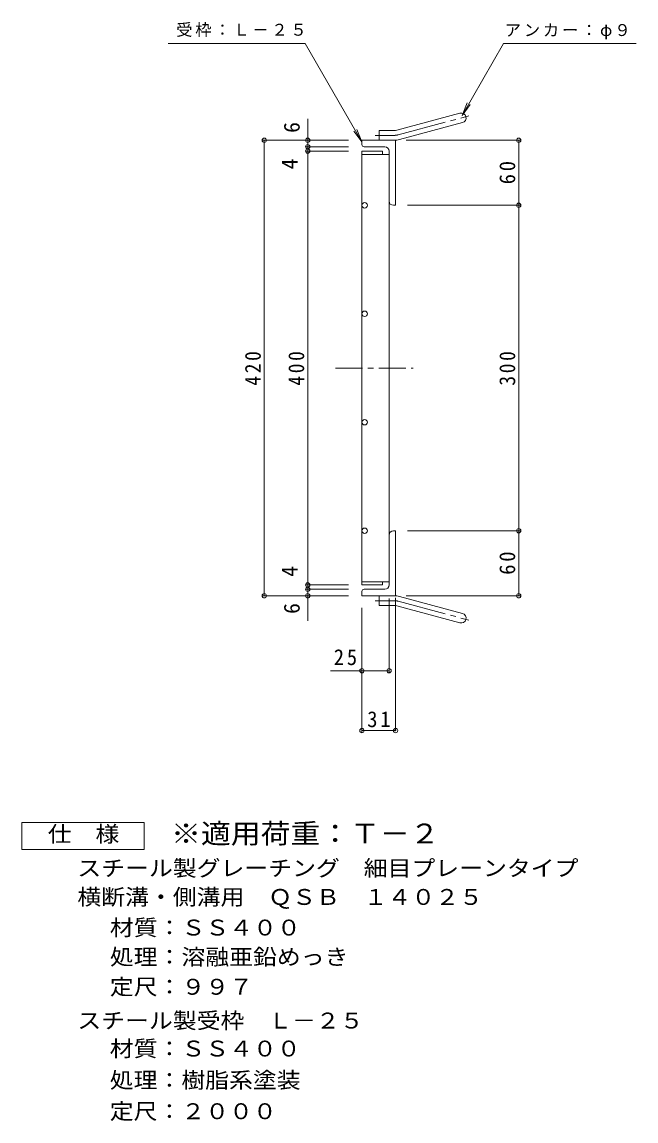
# Model space of a CAD drawing. Units: millimetres, scale not verified. Extents: x -854 to 887, y -687 to 582.
# Drawn here: x 320 to 887, y -539 to 474 of the extents above; entities that cross this region are included whole.
import ezdxf
from ezdxf.enums import TextEntityAlignment as Align

# ---------------------------------------------------------------- set-up
doc = ezdxf.new("R2010")
doc.units = ezdxf.units.MM
doc.header["$LTSCALE"] = 5
doc.header["$PDMODE"] = 32
doc.header["$PDSIZE"] = 4
doc.linetypes.add('CHAIN1', pattern=[8, 5, -1, 1, -1])
doc.linetypes.add('CHAIN2', pattern=[12, 9, -1, 1, -1])
for name, color, linetype, lineweight in [('A-1_ピット', 2, 'Continuous', 9), ('A-2_蓋', 3, 'Continuous', 9), ('A-4_寸法', 7, 'Continuous', 9), ('F-4_F-4ﾚｲﾔ', 2, 'Continuous', 9)]:
    doc.layers.add(name, color=color, linetype=linetype, lineweight=lineweight)
doc.layers.add('F-5_F-5ﾚｲﾔ', color=2, linetype='Continuous')
doc.styles.add('ＭＳ ゴシック', font='')
doc.styles.get('ＭＳ ゴシック').set_extended_font_data('MS Gothic')

msp = doc.modelspace()

# ---------------------------------------------------------------- linework, layer by layer
at = {"layer": 'A-1_ピット'}
for p, q in [((666.023, 374.496), (724.214, 390.088)), ((668.352, 365.802), (726.543, 381.395)), ((664.878, 365.189), (633.878, 365.189)), ((633.878, 361.189), (633.878, 365.189)), ((649.878, 365.189), (649.878, 374.189)), ((663.694, 374.189), (649.878, 374.189)), ((664.878, 365.189), (664.878, 305.189)), ((635.879, 359.189), (654.878, 359.189)), ((658.878, 309.189), (658.878, 355.189)), ((662.878, 305.189), (664.878, 305.189)), ((658.878, 1.189), (658.878, -44.811)), ((662.878, 5.189), (664.878, 5.189)), ((664.878, -54.811), (664.878, 5.189)), ((635.879, -48.811), (654.878, -48.811)), ((633.878, -50.811), (633.878, -54.811)), ((664.878, -54.811), (633.878, -54.811)), ((649.878, -54.811), (649.878, -63.811)), ((668.352, -55.424), (726.543, -71.016)), ((663.694, -63.811), (649.878, -63.811)), ((666.023, -64.117), (724.214, -79.71))]:
    msp.add_line(p, q, dxfattribs=at)
at = {"layer": 'A-1_ピット', "linetype": 'CHAIN2'}
for p, q in [((667.188, 370.149), (732.354, 387.61)), ((663.693, 369.689), (646.074, 369.689)), ((663.693, -59.311), (646.074, -59.311)), ((667.188, -59.771), (732.354, -77.232))]:
    msp.add_line(p, q, dxfattribs=at)
at = {"layer": 'A-1_ピット'}
for centre, radius, start, end in [((725.379, 385.741), 4.5, 285.00014, 104.99991), ((663.693, 383.189), 18, 270, 285), ((663.694, 383.189), 9, 270, 285.00002), ((635.879, 361.189), 2, 180, 270), ((654.878, 355.189), 4, 0, 90), ((662.878, 309.189), 4, 180, 270), ((662.878, 1.189), 4, 90, 180), ((635.879, -50.811), 2, 90, 180), ((654.878, -44.811), 4, 270, 0), ((663.693, -72.811), 18, 75, 90), ((663.694, -72.811), 9, 74.99998, 90), ((725.379, -75.363), 4.5, 255.00009, 74.99986)]:
    msp.add_arc(centre, radius, start, end, dxfattribs=at)
at = {"layer": 'A-1_ピット', "linetype": 'CHAIN2'}
for centre, start, end in [((663.693, 383.189), 270, 284.99995), ((663.693, -72.811), 75.00005, 90)]:
    msp.add_arc(centre, 13.5, start, end, dxfattribs=at)
at = {"layer": 'A-2_蓋'}
for p, q in [((633.878, 355.189), (633.878, -44.811)), ((633.878, 355.189), (652.878, 355.189)), ((652.878, 355.189), (652.878, 352.189)), ((633.878, 352.189), (658.878, 352.189)), ((658.878, -41.811), (658.878, 352.189)), ((633.878, -41.811), (658.878, -41.811)), ((633.878, -44.811), (652.878, -44.811)), ((652.878, -41.811), (652.878, -44.811))]:
    msp.add_line(p, q, dxfattribs=at)
at = {"layer": 'A-2_蓋', "linetype": 'CHAIN1'}
msp.add_line((609.39, 155.189), (680.986, 155.189), dxfattribs=at)
at = {"layer": 'A-2_蓋'}
for centre in [(636.378, 305.189), (636.378, 205.189), (636.378, 105.189), (636.378, 5.189)]:
    msp.add_circle(centre, 2.5, dxfattribs=at)
at = {"layer": 'A-4_寸法'}
for p, q in [((455.315, 454.308), (581.559, 454.308)), ((633.878, 363.689), (581.559, 454.308)), ((726.128, 388.138), (730.912, 399.687)), ((726.128, 388.138), (733.738, 398.055)), ((583.878, -77.854), (583.878, 384.883)), ((633.878, 363.689), (629.095, 375.237)), ((621.378, 365.189), (542.378, 365.189)), ((543.878, -54.811), (543.878, 365.189)), ((633.878, 363.689), (626.269, 373.606)), ((674.693, 365.189), (779.878, 365.189)), ((778.378, -54.811), (778.378, 365.189)), ((621.378, 359.189), (582.378, 359.189)), ((621.378, 355.189), (582.378, 355.189)), ((675.878, 305.189), (779.878, 305.189)), ((675.878, 5.189), (779.878, 5.189)), ((621.378, -44.811), (582.378, -44.811)), ((621.378, -48.811), (582.378, -48.811)), ((621.378, -54.811), (542.378, -54.811)), ((658.878, -57.311), (658.878, -125.411)), ((664.878, -56.811), (664.878, -179.118)), ((674.693, -54.811), (779.878, -54.811)), ((633.878, -65.811), (633.878, -180.618)), ((658.878, -123.912), (605.025, -123.912)), ((664.878, -179.118), (633.878, -179.118))]:
    msp.add_line(p, q, dxfattribs=at)
msp.add_lwpolyline([(726.128, 388.138), (764.332, 454.308), (886.539, 454.308)], dxfattribs=at)
for p in [(543.878, 365.189), (583.878, 365.189), (778.378, 365.189), (583.878, 359.189), (583.878, 355.189), (778.378, 305.189), (778.378, 5.189), (583.878, -44.811), (583.878, -48.811), (543.878, -54.811), (583.878, -54.811), (778.378, -54.811), (633.878, -123.912), (658.878, -123.912), (633.878, -179.118), (664.878, -179.118)]:
    msp.add_point(p, dxfattribs=at)
at = {"layer": 'F-4_F-4ﾚｲﾔ'}
msp.add_lwpolyline([(320.486, -288.641), (320.486, -263.641), (432.986, -263.641), (432.986, -288.641)], close=True, dxfattribs=at)

# ---------------------------------------------------------------- texts
at = {"layer": 'A-4_寸法', "color": 2, "style": 'ＭＳ ゴシック'}
for s, p in [('6', (580.878, 371.962)), ('4', (578.878, 338.319)), ('4', (578.878, -37.293)), ('6', (580.878, -71.499))]:
    msp.add_text(s, height=14.66, rotation=90, dxfattribs=at).set_placement(p, align=Align.BOTTOM_LEFT)
at = {"layer": 'A-4_寸法', "char_height": 11, "attachment_point": 7, "style": 'ＭＳ ゴシック'}
for s, insert in [('\\T1.17;受枠：Ｌ－２５', (462.64, 460.344)), ('\\T1.17;アンカー：φ９', (765.559, 458.262))]:
    msp.add_mtext(s, dxfattribs=dict(at, insert=insert))
at = {"layer": 'A-4_寸法', "color": 2, "char_height": 14.66, "attachment_point": 7, "rotation": 90, "style": 'ＭＳ ゴシック'}
for s, insert in [('\\T1.27;\\W0.95;60', (775.378, 324.564)), ('\\T1.27;\\W0.9;420', (540.878, 138.939)), ('\\T1.27;\\W0.9;400', (580.878, 138.939)), ('\\T1.27;\\W0.9;300', (775.378, 138.939)), ('\\T1.27;\\W0.95;60', (775.378, -35.436))]:
    msp.add_mtext(s, dxfattribs=dict(at, insert=insert))
at = {"layer": 'A-4_寸法', "color": 2, "char_height": 14.66, "attachment_point": 7, "style": 'ＭＳ ゴシック'}
for s, insert in [('\\T1.27;\\W0.95;25', (607.913, -118.911)), ('\\T1.27;\\W0.95;31', (638.753, -176.118))]:
    msp.add_mtext(s, dxfattribs=dict(at, insert=insert))
at = {"layer": 'F-4_F-4ﾚｲﾔ', "style": 'ＭＳ ゴシック', "width": 1.1}
for s, p in [('仕\u3000様', (344.236, -286.141)), ('スチール製グレーチング\u3000細目プレーンタイプ', (371.531, -317.601)), ('横断溝・側溝用\u3000ＱＳＢ\u3000１４０２５', (371.531, -344.16)), ('材質：ＳＳ４００', (401.508, -372.377)), ('処理：溶融亜鉛めっき', (401.508, -399.43)), ('定尺：９９７', (401.508, -426.967)), ('スチール製受枠\u3000Ｌ－２５', (371.543, -458.11)), ('処理：樹脂系塗装', (401.395, -512.999))]:
    msp.add_text(s, height=14.66, dxfattribs=at).set_placement(p, align=Align.BOTTOM_LEFT)
at = {"layer": 'F-5_F-5ﾚｲﾔ', "color": 3, "style": 'ＭＳ ゴシック', "width": 1.1}
msp.add_text('※適用荷重：Ｔ－２', height=18.33, dxfattribs=at).set_placement((457.986, -288.641), align=Align.BOTTOM_LEFT)
at = {"layer": 'F-5_F-5ﾚｲﾔ', "style": 'ＭＳ ゴシック', "width": 1.1}
for s, p in [('材質：ＳＳ４００', (401.395, -483.917)), ('定尺：２０００', (401.395, -541.695))]:
    msp.add_text(s, height=14.66, dxfattribs=at).set_placement(p, align=Align.BOTTOM_LEFT)

doc.saveas('drawing.dxf')
